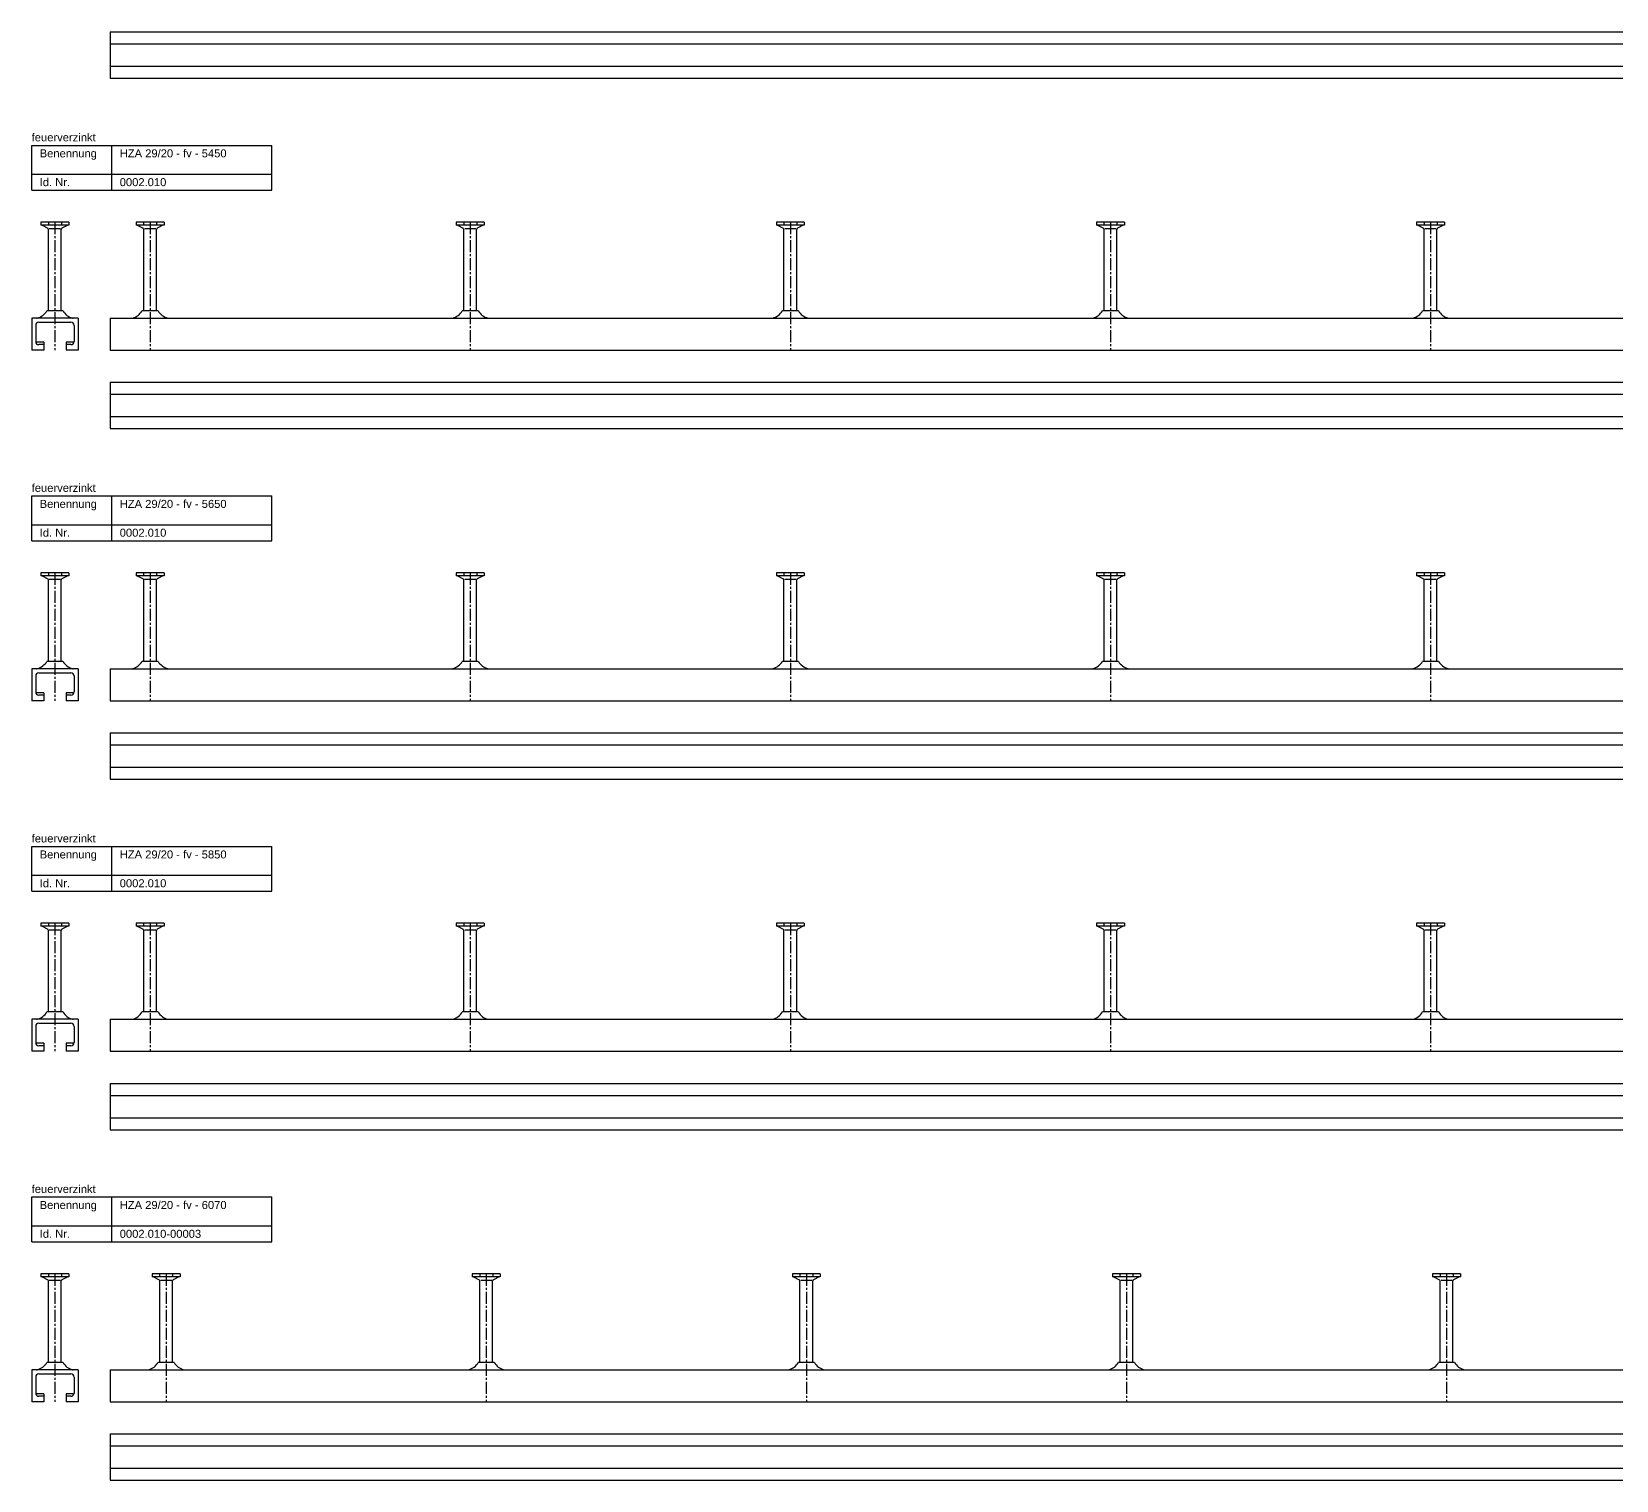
# Model space of a CAD drawing. Header units: millimetres. Extents: x -218 to 5901, y -4888 to 2743.
# Drawn here: x -218 to 772, y -4888 to -3983 of the extents above; entities that cross this region are included whole.
import ezdxf

# ---------------------------------------------------------------- set-up
doc = ezdxf.new("R2010")
doc.units = ezdxf.units.MM
doc.header["$LTSCALE"] = 10
doc.linetypes.add('MITTE2', pattern=[1.125, 0.75, -0.125, 0.125, -0.125])
doc.layers.add('HALFEN', color=2, linetype='CONTINUOUS')
doc.styles.add('ARIAL50', font='arial.ttf', dxfattribs={"height": 5})

msp = doc.modelspace()

# ---------------------------------------------------------------- linework, layer by layer
at = {"layer": 'HALFEN'}
for p, q in [((-168.75, -3982.75), (5081.25, -3982.75)), ((-168.75, -3982.75), (-168.75, -4011.75)), ((-168.75, -3990.25), (5081.25, -3990.25)), ((-168.75, -4004.25), (5081.25, -4004.25)), ((-168.75, -4011.75), (5081.25, -4011.75)), ((-217.75, -4053.75), (-67.75, -4053.75)), ((-217.75, -4081.75), (-217.75, -4053.75)), ((-167.75, -4081.75), (-167.75, -4053.75)), ((-67.75, -4081.75), (-67.75, -4053.75)), ((-217.75, -4071.75), (-67.75, -4071.75)), ((-217.75, -4081.75), (-67.75, -4081.75)), ((-194.52, -4101.75), (-211.98, -4101.75)), ((-211.98, -4101.75), (-211.98, -4103.65)), ((-194.52, -4103.65), (-211.98, -4103.65)), ((-211.25, -4103.65), (-207.68, -4105.53)), ((-207.32, -4101.75), (-207.32, -4103.4)), ((-207.25, -4157.14), (-207.25, -4106.23)), ((-206.73, -4105.75), (-199.77, -4105.75)), ((-199.25, -4157.14), (-199.25, -4106.23)), ((-199.18, -4101.75), (-199.18, -4103.4)), ((-195.25, -4103.65), (-198.82, -4105.53)), ((-194.52, -4101.75), (-194.52, -4103.65)), ((-135.02, -4101.75), (-152.48, -4101.75)), ((-152.48, -4101.75), (-152.48, -4103.65)), ((-135.02, -4103.65), (-152.48, -4103.65)), ((-151.75, -4103.65), (-148.18, -4105.53)), ((-147.82, -4101.75), (-147.82, -4103.4)), ((-147.75, -4157.14), (-147.75, -4106.23)), ((-147.23, -4105.75), (-140.27, -4105.75)), ((-139.75, -4157.14), (-139.75, -4106.23)), ((-139.68, -4101.75), (-139.68, -4103.4)), ((-135.75, -4103.65), (-139.32, -4105.53)), ((-135.02, -4101.75), (-135.02, -4103.65)), ((47.52, -4101.75), (47.52, -4103.65)), ((64.98, -4101.75), (47.52, -4101.75)), ((64.98, -4103.65), (47.52, -4103.65)), ((48.25, -4103.65), (51.82, -4105.53)), ((52.18, -4101.75), (52.18, -4103.4)), ((52.25, -4157.14), (52.25, -4106.23)), ((52.77, -4105.75), (59.73, -4105.75)), ((60.25, -4157.14), (60.25, -4106.23)), ((60.32, -4101.75), (60.32, -4103.4)), ((64.25, -4103.65), (60.68, -4105.53)), ((64.98, -4101.75), (64.98, -4103.65)), ((247.52, -4101.75), (247.52, -4103.65)), ((264.98, -4101.75), (247.52, -4101.75)), ((264.98, -4103.65), (247.52, -4103.65)), ((248.25, -4103.65), (251.82, -4105.53)), ((252.18, -4101.75), (252.18, -4103.4)), ((252.25, -4157.14), (252.25, -4106.23)), ((252.77, -4105.75), (259.73, -4105.75)), ((260.25, -4157.14), (260.25, -4106.23)), ((260.32, -4101.75), (260.32, -4103.4)), ((264.25, -4103.65), (260.68, -4105.53)), ((264.98, -4101.75), (264.98, -4103.65)), ((464.98, -4101.75), (447.52, -4101.75)), ((447.52, -4101.75), (447.52, -4103.65)), ((464.98, -4103.65), (447.52, -4103.65)), ((448.25, -4103.65), (451.82, -4105.53)), ((452.18, -4101.75), (452.18, -4103.4)), ((452.25, -4157.14), (452.25, -4106.23)), ((452.77, -4105.75), (459.73, -4105.75)), ((460.25, -4157.14), (460.25, -4106.23)), ((460.32, -4101.75), (460.32, -4103.4)), ((464.25, -4103.65), (460.68, -4105.53)), ((464.98, -4101.75), (464.98, -4103.65)), ((647.52, -4101.75), (647.52, -4103.65)), ((664.98, -4101.75), (647.52, -4101.75)), ((664.98, -4103.65), (647.52, -4103.65)), ((648.25, -4103.65), (651.82, -4105.53)), ((652.18, -4101.75), (652.18, -4103.4)), ((652.25, -4157.14), (652.25, -4106.23)), ((652.77, -4105.75), (659.73, -4105.75)), ((660.25, -4157.14), (660.25, -4106.23)), ((660.32, -4101.75), (660.32, -4103.4)), ((664.25, -4103.65), (660.68, -4105.53)), ((664.98, -4101.75), (664.98, -4103.65)), ((-198.26, -4157.14), (-208.24, -4157.14)), ((-138.76, -4157.14), (-148.74, -4157.14)), ((61.24, -4157.14), (51.26, -4157.14)), ((261.24, -4157.14), (251.26, -4157.14)), ((461.24, -4157.14), (451.26, -4157.14)), ((661.24, -4157.14), (651.26, -4157.14)), ((-217.75, -4161.75), (-217.75, -4181.75)), ((-188.75, -4161.75), (-217.75, -4161.75)), ((-215.25, -4166.25), (-215.25, -4176.25)), ((-213.25, -4164.25), (-193.25, -4164.25)), ((-191.25, -4166.25), (-191.25, -4176.25)), ((-188.75, -4161.75), (-188.75, -4181.75)), ((-168.75, -4161.75), (5281.25, -4161.75)), ((-168.75, -4161.75), (-168.75, -4181.75)), ((-210.25, -4176.75), (-215.19, -4176.75)), ((-210.25, -4176.75), (-210.25, -4181.75)), ((-196.25, -4176.75), (-196.25, -4181.75)), ((-191.31, -4176.75), (-196.25, -4176.75)), ((-210.25, -4181.75), (-217.75, -4181.75)), ((-210.25, -4178.25), (-213.25, -4178.25)), ((-193.25, -4178.25), (-196.25, -4178.25)), ((-188.75, -4181.75), (-196.25, -4181.75)), ((-168.75, -4181.75), (5281.25, -4181.75)), ((-168.75, -4201.75), (5281.25, -4201.75)), ((-168.75, -4201.75), (-168.75, -4230.75)), ((-168.75, -4209.25), (5281.25, -4209.25)), ((-168.75, -4223.25), (5281.25, -4223.25)), ((-168.75, -4230.75), (5281.25, -4230.75)), ((-217.75, -4272.75), (-67.75, -4272.75)), ((-217.75, -4300.75), (-217.75, -4272.75)), ((-167.75, -4300.75), (-167.75, -4272.75)), ((-67.75, -4300.75), (-67.75, -4272.75)), ((-217.75, -4290.75), (-67.75, -4290.75)), ((-217.75, -4300.75), (-67.75, -4300.75)), ((-194.52, -4320.75), (-211.98, -4320.75)), ((-211.98, -4320.75), (-211.98, -4322.65)), ((-194.52, -4322.65), (-211.98, -4322.65)), ((-211.25, -4322.65), (-207.68, -4324.53)), ((-207.32, -4320.75), (-207.32, -4322.4)), ((-207.25, -4376.14), (-207.25, -4325.23)), ((-206.73, -4324.75), (-199.77, -4324.75)), ((-199.25, -4376.14), (-199.25, -4325.23)), ((-199.18, -4320.75), (-199.18, -4322.4)), ((-195.25, -4322.65), (-198.82, -4324.53)), ((-194.52, -4320.75), (-194.52, -4322.65)), ((-135.02, -4320.75), (-152.48, -4320.75)), ((-152.48, -4320.75), (-152.48, -4322.65)), ((-135.02, -4322.65), (-152.48, -4322.65)), ((-151.75, -4322.65), (-148.18, -4324.53)), ((-147.82, -4320.75), (-147.82, -4322.4)), ((-147.75, -4376.14), (-147.75, -4325.23)), ((-147.23, -4324.75), (-140.27, -4324.75)), ((-139.75, -4376.14), (-139.75, -4325.23)), ((-139.68, -4320.75), (-139.68, -4322.4)), ((-135.75, -4322.65), (-139.32, -4324.53)), ((-135.02, -4320.75), (-135.02, -4322.65)), ((47.52, -4320.75), (47.52, -4322.65)), ((64.98, -4320.75), (47.52, -4320.75)), ((64.98, -4322.65), (47.52, -4322.65)), ((48.25, -4322.65), (51.82, -4324.53)), ((52.18, -4320.75), (52.18, -4322.4)), ((52.25, -4376.14), (52.25, -4325.23)), ((52.77, -4324.75), (59.73, -4324.75)), ((60.25, -4376.14), (60.25, -4325.23)), ((60.32, -4320.75), (60.32, -4322.4)), ((64.25, -4322.65), (60.68, -4324.53)), ((64.98, -4320.75), (64.98, -4322.65)), ((247.52, -4320.75), (247.52, -4322.65)), ((264.98, -4320.75), (247.52, -4320.75)), ((264.98, -4322.65), (247.52, -4322.65)), ((248.25, -4322.65), (251.82, -4324.53)), ((252.18, -4320.75), (252.18, -4322.4)), ((252.25, -4376.14), (252.25, -4325.23)), ((252.77, -4324.75), (259.73, -4324.75)), ((260.25, -4376.14), (260.25, -4325.23)), ((260.32, -4320.75), (260.32, -4322.4)), ((264.25, -4322.65), (260.68, -4324.53)), ((264.98, -4320.75), (264.98, -4322.65)), ((464.98, -4320.75), (447.52, -4320.75)), ((447.52, -4320.75), (447.52, -4322.65)), ((464.98, -4322.65), (447.52, -4322.65)), ((448.25, -4322.65), (451.82, -4324.53)), ((452.18, -4320.75), (452.18, -4322.4)), ((452.25, -4376.14), (452.25, -4325.23)), ((452.77, -4324.75), (459.73, -4324.75)), ((460.25, -4376.14), (460.25, -4325.23)), ((460.32, -4320.75), (460.32, -4322.4)), ((464.25, -4322.65), (460.68, -4324.53)), ((464.98, -4320.75), (464.98, -4322.65)), ((647.52, -4320.75), (647.52, -4322.65)), ((664.98, -4320.75), (647.52, -4320.75)), ((664.98, -4322.65), (647.52, -4322.65)), ((648.25, -4322.65), (651.82, -4324.53)), ((652.18, -4320.75), (652.18, -4322.4)), ((652.25, -4376.14), (652.25, -4325.23)), ((652.77, -4324.75), (659.73, -4324.75)), ((660.25, -4376.14), (660.25, -4325.23)), ((660.32, -4320.75), (660.32, -4322.4)), ((664.25, -4322.65), (660.68, -4324.53)), ((664.98, -4320.75), (664.98, -4322.65)), ((-217.75, -4380.75), (-217.75, -4400.75)), ((-188.75, -4380.75), (-217.75, -4380.75)), ((-215.25, -4385.25), (-215.25, -4395.25)), ((-213.25, -4383.25), (-193.25, -4383.25)), ((-198.26, -4376.14), (-208.24, -4376.14)), ((-191.25, -4385.25), (-191.25, -4395.25)), ((-188.75, -4380.75), (-188.75, -4400.75)), ((-168.75, -4380.75), (5481.25, -4380.75)), ((-168.75, -4380.75), (-168.75, -4400.75)), ((-138.76, -4376.14), (-148.74, -4376.14)), ((61.24, -4376.14), (51.26, -4376.14)), ((261.24, -4376.14), (251.26, -4376.14)), ((461.24, -4376.14), (451.26, -4376.14)), ((661.24, -4376.14), (651.26, -4376.14)), ((-210.25, -4395.75), (-215.19, -4395.75)), ((-210.25, -4395.75), (-210.25, -4400.75)), ((-196.25, -4395.75), (-196.25, -4400.75)), ((-191.31, -4395.75), (-196.25, -4395.75)), ((-210.25, -4400.75), (-217.75, -4400.75)), ((-210.25, -4397.25), (-213.25, -4397.25)), ((-193.25, -4397.25), (-196.25, -4397.25)), ((-188.75, -4400.75), (-196.25, -4400.75)), ((-168.75, -4400.75), (5481.25, -4400.75)), ((-168.75, -4420.75), (5481.25, -4420.75)), ((-168.75, -4420.75), (-168.75, -4449.75)), ((-168.75, -4428.25), (5481.25, -4428.25)), ((-168.75, -4442.25), (5481.25, -4442.25)), ((-168.75, -4449.75), (5481.25, -4449.75)), ((-217.75, -4491.75), (-67.75, -4491.75)), ((-217.75, -4519.75), (-217.75, -4491.75)), ((-167.75, -4519.75), (-167.75, -4491.75)), ((-67.75, -4519.75), (-67.75, -4491.75)), ((-217.75, -4509.75), (-67.75, -4509.75)), ((-217.75, -4519.75), (-67.75, -4519.75)), ((-194.52, -4539.75), (-211.98, -4539.75)), ((-211.98, -4539.75), (-211.98, -4541.65)), ((-194.52, -4541.65), (-211.98, -4541.65)), ((-211.25, -4541.65), (-207.68, -4543.53)), ((-207.32, -4539.75), (-207.32, -4541.4)), ((-207.25, -4595.14), (-207.25, -4544.23)), ((-206.73, -4543.75), (-199.77, -4543.75)), ((-199.25, -4595.14), (-199.25, -4544.23)), ((-199.18, -4539.75), (-199.18, -4541.4)), ((-195.25, -4541.65), (-198.82, -4543.53)), ((-194.52, -4539.75), (-194.52, -4541.65)), ((-135.02, -4539.75), (-152.48, -4539.75)), ((-152.48, -4539.75), (-152.48, -4541.65)), ((-135.02, -4541.65), (-152.48, -4541.65)), ((-151.75, -4541.65), (-148.18, -4543.53)), ((-147.82, -4539.75), (-147.82, -4541.4)), ((-147.75, -4595.14), (-147.75, -4544.23)), ((-147.23, -4543.75), (-140.27, -4543.75)), ((-139.75, -4595.14), (-139.75, -4544.23)), ((-139.68, -4539.75), (-139.68, -4541.4)), ((-135.75, -4541.65), (-139.32, -4543.53)), ((-135.02, -4539.75), (-135.02, -4541.65)), ((47.52, -4539.75), (47.52, -4541.65)), ((64.98, -4539.75), (47.52, -4539.75)), ((64.98, -4541.65), (47.52, -4541.65)), ((48.25, -4541.65), (51.82, -4543.53)), ((52.18, -4539.75), (52.18, -4541.4)), ((52.25, -4595.14), (52.25, -4544.23)), ((52.77, -4543.75), (59.73, -4543.75)), ((60.25, -4595.14), (60.25, -4544.23)), ((60.32, -4539.75), (60.32, -4541.4)), ((64.25, -4541.65), (60.68, -4543.53)), ((64.98, -4539.75), (64.98, -4541.65)), ((247.52, -4539.75), (247.52, -4541.65)), ((264.98, -4539.75), (247.52, -4539.75)), ((264.98, -4541.65), (247.52, -4541.65)), ((248.25, -4541.65), (251.82, -4543.53)), ((252.18, -4539.75), (252.18, -4541.4)), ((252.25, -4595.14), (252.25, -4544.23)), ((252.77, -4543.75), (259.73, -4543.75)), ((260.25, -4595.14), (260.25, -4544.23)), ((260.32, -4539.75), (260.32, -4541.4)), ((264.25, -4541.65), (260.68, -4543.53)), ((264.98, -4539.75), (264.98, -4541.65)), ((464.98, -4539.75), (447.52, -4539.75)), ((447.52, -4539.75), (447.52, -4541.65)), ((464.98, -4541.65), (447.52, -4541.65)), ((448.25, -4541.65), (451.82, -4543.53)), ((452.18, -4539.75), (452.18, -4541.4)), ((452.25, -4595.14), (452.25, -4544.23)), ((452.77, -4543.75), (459.73, -4543.75)), ((460.25, -4595.14), (460.25, -4544.23)), ((460.32, -4539.75), (460.32, -4541.4)), ((464.25, -4541.65), (460.68, -4543.53)), ((464.98, -4539.75), (464.98, -4541.65)), ((647.52, -4539.75), (647.52, -4541.65)), ((664.98, -4539.75), (647.52, -4539.75)), ((664.98, -4541.65), (647.52, -4541.65)), ((648.25, -4541.65), (651.82, -4543.53)), ((652.18, -4539.75), (652.18, -4541.4)), ((652.25, -4595.14), (652.25, -4544.23)), ((652.77, -4543.75), (659.73, -4543.75)), ((660.25, -4595.14), (660.25, -4544.23)), ((660.32, -4539.75), (660.32, -4541.4)), ((664.25, -4541.65), (660.68, -4543.53)), ((664.98, -4539.75), (664.98, -4541.65)), ((-217.75, -4599.75), (-217.75, -4619.75)), ((-188.75, -4599.75), (-217.75, -4599.75)), ((-213.25, -4602.25), (-193.25, -4602.25)), ((-198.26, -4595.14), (-208.24, -4595.14)), ((-188.75, -4599.75), (-188.75, -4619.75)), ((-168.75, -4599.75), (5681.25, -4599.75)), ((-168.75, -4599.75), (-168.75, -4619.75)), ((-138.76, -4595.14), (-148.74, -4595.14)), ((61.24, -4595.14), (51.26, -4595.14)), ((261.24, -4595.14), (251.26, -4595.14)), ((461.24, -4595.14), (451.26, -4595.14)), ((661.24, -4595.14), (651.26, -4595.14)), ((-215.25, -4604.25), (-215.25, -4614.25)), ((-191.25, -4604.25), (-191.25, -4614.25)), ((-210.25, -4619.75), (-217.75, -4619.75)), ((-210.25, -4614.75), (-215.19, -4614.75)), ((-210.25, -4616.25), (-213.25, -4616.25)), ((-210.25, -4614.75), (-210.25, -4619.75)), ((-196.25, -4614.75), (-196.25, -4619.75)), ((-191.31, -4614.75), (-196.25, -4614.75)), ((-193.25, -4616.25), (-196.25, -4616.25)), ((-188.75, -4619.75), (-196.25, -4619.75)), ((-168.75, -4619.75), (5681.25, -4619.75)), ((-168.75, -4639.75), (5681.25, -4639.75)), ((-168.75, -4639.75), (-168.75, -4668.75)), ((-168.75, -4647.25), (5681.25, -4647.25)), ((-168.75, -4661.25), (5681.25, -4661.25)), ((-168.75, -4668.75), (5681.25, -4668.75)), ((-217.75, -4710.75), (-67.75, -4710.75)), ((-217.75, -4738.75), (-217.75, -4710.75)), ((-167.75, -4738.75), (-167.75, -4710.75)), ((-67.75, -4738.75), (-67.75, -4710.75)), ((-217.75, -4728.75), (-67.75, -4728.75)), ((-217.75, -4738.75), (-67.75, -4738.75)), ((-194.52, -4758.75), (-211.98, -4758.75)), ((-211.98, -4758.75), (-211.98, -4760.65)), ((-194.52, -4760.65), (-211.98, -4760.65)), ((-211.25, -4760.65), (-207.68, -4762.53)), ((-207.32, -4758.75), (-207.32, -4760.4)), ((-199.18, -4758.75), (-199.18, -4760.4)), ((-195.25, -4760.65), (-198.82, -4762.53)), ((-194.52, -4758.75), (-194.52, -4760.65)), ((-125.02, -4758.75), (-142.48, -4758.75)), ((-142.48, -4758.75), (-142.48, -4760.65)), ((-125.02, -4760.65), (-142.48, -4760.65)), ((-141.75, -4760.65), (-138.18, -4762.53)), ((-137.82, -4758.75), (-137.82, -4760.4)), ((-129.68, -4758.75), (-129.68, -4760.4)), ((-125.75, -4760.65), (-129.32, -4762.53)), ((-125.02, -4758.75), (-125.02, -4760.65)), ((57.52, -4758.75), (57.52, -4760.65)), ((74.98, -4758.75), (57.52, -4758.75)), ((74.98, -4760.65), (57.52, -4760.65)), ((58.25, -4760.65), (61.82, -4762.53)), ((62.18, -4758.75), (62.18, -4760.4)), ((70.32, -4758.75), (70.32, -4760.4)), ((74.25, -4760.65), (70.68, -4762.53)), ((74.98, -4758.75), (74.98, -4760.65)), ((257.52, -4758.75), (257.52, -4760.65)), ((274.98, -4758.75), (257.52, -4758.75)), ((274.98, -4760.65), (257.52, -4760.65)), ((258.25, -4760.65), (261.82, -4762.53)), ((262.18, -4758.75), (262.18, -4760.4)), ((270.32, -4758.75), (270.32, -4760.4)), ((274.25, -4760.65), (270.68, -4762.53)), ((274.98, -4758.75), (274.98, -4760.65)), ((457.52, -4758.75), (457.52, -4760.65)), ((474.98, -4758.75), (457.52, -4758.75)), ((474.98, -4760.65), (457.52, -4760.65)), ((458.25, -4760.65), (461.82, -4762.53)), ((462.18, -4758.75), (462.18, -4760.4)), ((470.32, -4758.75), (470.32, -4760.4)), ((474.25, -4760.65), (470.68, -4762.53)), ((474.98, -4758.75), (474.98, -4760.65)), ((657.52, -4758.75), (657.52, -4760.65)), ((674.98, -4758.75), (657.52, -4758.75)), ((674.98, -4760.65), (657.52, -4760.65)), ((658.25, -4760.65), (661.82, -4762.53)), ((662.18, -4758.75), (662.18, -4760.4)), ((670.32, -4758.75), (670.32, -4760.4)), ((674.25, -4760.65), (670.68, -4762.53)), ((674.98, -4758.75), (674.98, -4760.65)), ((-207.25, -4814.14), (-207.25, -4763.23)), ((-206.73, -4762.75), (-199.77, -4762.75)), ((-199.25, -4814.14), (-199.25, -4763.23)), ((-137.75, -4814.14), (-137.75, -4763.23)), ((-137.23, -4762.75), (-130.27, -4762.75)), ((-129.75, -4814.14), (-129.75, -4763.23)), ((62.25, -4814.14), (62.25, -4763.23)), ((62.77, -4762.75), (69.73, -4762.75)), ((70.25, -4814.14), (70.25, -4763.23)), ((262.25, -4814.14), (262.25, -4763.23)), ((262.77, -4762.75), (269.73, -4762.75)), ((270.25, -4814.14), (270.25, -4763.23)), ((462.25, -4814.14), (462.25, -4763.23)), ((462.77, -4762.75), (469.73, -4762.75)), ((470.25, -4814.14), (470.25, -4763.23)), ((662.25, -4814.14), (662.25, -4763.23)), ((662.77, -4762.75), (669.73, -4762.75)), ((670.25, -4814.14), (670.25, -4763.23)), ((-188.75, -4818.75), (-217.75, -4818.75)), ((-217.75, -4818.75), (-217.75, -4838.75)), ((-213.25, -4821.25), (-193.25, -4821.25)), ((-198.26, -4814.14), (-208.24, -4814.14)), ((-188.75, -4818.75), (-188.75, -4838.75)), ((-168.75, -4818.75), (5901.25, -4818.75)), ((-168.75, -4818.75), (-168.75, -4838.75)), ((-128.76, -4814.14), (-138.74, -4814.14)), ((71.24, -4814.14), (61.26, -4814.14)), ((271.24, -4814.14), (261.26, -4814.14)), ((471.24, -4814.14), (461.26, -4814.14)), ((671.24, -4814.14), (661.26, -4814.14)), ((-215.25, -4823.25), (-215.25, -4833.25)), ((-191.25, -4823.25), (-191.25, -4833.25)), ((-210.25, -4838.75), (-217.75, -4838.75)), ((-210.25, -4833.75), (-215.19, -4833.75)), ((-210.25, -4835.25), (-213.25, -4835.25)), ((-210.25, -4833.75), (-210.25, -4838.75)), ((-196.25, -4833.75), (-196.25, -4838.75)), ((-191.31, -4833.75), (-196.25, -4833.75)), ((-193.25, -4835.25), (-196.25, -4835.25)), ((-188.75, -4838.75), (-196.25, -4838.75)), ((-168.75, -4838.75), (5901.25, -4838.75)), ((-168.75, -4858.75), (5901.25, -4858.75)), ((-168.75, -4858.75), (-168.75, -4887.75)), ((-168.75, -4866.25), (5901.25, -4866.25)), ((-168.75, -4880.25), (5901.25, -4880.25)), ((-168.75, -4887.75), (5901.25, -4887.75))]:
    msp.add_line(p, q, dxfattribs=at)
at = {"layer": 'HALFEN', "color": 1, "linetype": 'MITTE2'}
for p, q in [((-203.25, -4101.75), (-203.25, -4181.75)), ((-143.75, -4101.75), (-143.75, -4181.75)), ((56.25, -4101.75), (56.25, -4181.75)), ((256.25, -4101.75), (256.25, -4181.75)), ((456.25, -4101.75), (456.25, -4181.75)), ((656.25, -4101.75), (656.25, -4181.75)), ((-203.25, -4320.75), (-203.25, -4400.75)), ((-143.75, -4320.75), (-143.75, -4400.75)), ((56.25, -4320.75), (56.25, -4400.75)), ((256.25, -4320.75), (256.25, -4400.75)), ((456.25, -4320.75), (456.25, -4400.75)), ((656.25, -4320.75), (656.25, -4400.75)), ((-203.25, -4539.75), (-203.25, -4619.75)), ((-143.75, -4539.75), (-143.75, -4619.75)), ((56.25, -4539.75), (56.25, -4619.75)), ((256.25, -4539.75), (256.25, -4619.75)), ((456.25, -4539.75), (456.25, -4619.75)), ((656.25, -4539.75), (656.25, -4619.75)), ((-203.25, -4758.75), (-203.25, -4838.75)), ((-133.75, -4758.75), (-133.75, -4838.75)), ((66.25, -4758.75), (66.25, -4838.75)), ((266.25, -4758.75), (266.25, -4838.75)), ((466.25, -4758.75), (466.25, -4838.75)), ((666.25, -4758.75), (666.25, -4838.75))]:
    msp.add_line(p, q, dxfattribs=at)
at = {"layer": 'HALFEN'}
for centre, radius, start, end in [((-208.05, -4106.23), 0.8, 0, 62.30053), ((-198.45, -4106.23), 0.8, 117.69947, 180), ((-148.55, -4106.23), 0.8, 0, 62.30053), ((-138.95, -4106.23), 0.8, 117.69947, 180), ((51.45, -4106.23), 0.8, 0, 62.30053), ((61.05, -4106.23), 0.8, 117.69947, 180), ((251.45, -4106.23), 0.8, 0, 62.30053), ((261.05, -4106.23), 0.8, 117.69947, 180), ((451.45, -4106.23), 0.8, 0, 62.30053), ((461.05, -4106.23), 0.8, 117.69947, 180), ((651.45, -4106.23), 0.8, 0, 62.30053), ((661.05, -4106.23), 0.8, 117.69947, 180), ((-216.84, -4152.03), 10, 285.11432, 329.26791), ((-189.66, -4152.03), 10, 210.73209, 254.88568), ((-157.34, -4152.03), 10, 285.11432, 329.26791), ((-130.16, -4152.03), 10, 210.73209, 254.88568), ((42.66, -4152.03), 10, 285.11432, 329.26791), ((69.84, -4152.03), 10, 210.73209, 254.88568), ((242.66, -4152.03), 10, 285.11432, 329.26791), ((269.84, -4152.03), 10, 210.73209, 254.88568), ((442.66, -4152.03), 10, 285.11432, 329.26791), ((469.84, -4152.03), 10, 210.73209, 254.88568), ((642.66, -4152.03), 10, 285.11432, 329.26791), ((669.84, -4152.03), 10, 210.73209, 254.88568), ((-213.25, -4166.25), 2, 90, 180), ((-214.75, -4159.75), 2, 270, 285.11432), ((-193.25, -4166.25), 2, 0, 90), ((-191.75, -4159.75), 2, 254.88568, 270), ((-213.25, -4176.25), 2, 180, 270), ((-193.25, -4176.25), 2, 270, 0), ((-208.05, -4325.23), 0.8, 0, 62.30053), ((-198.45, -4325.23), 0.8, 117.69947, 180), ((-148.55, -4325.23), 0.8, 0, 62.30053), ((-138.95, -4325.23), 0.8, 117.69947, 180), ((51.45, -4325.23), 0.8, 0, 62.30053), ((61.05, -4325.23), 0.8, 117.69947, 180), ((251.45, -4325.23), 0.8, 0, 62.30053), ((261.05, -4325.23), 0.8, 117.69947, 180), ((451.45, -4325.23), 0.8, 0, 62.30053), ((461.05, -4325.23), 0.8, 117.69947, 180), ((651.45, -4325.23), 0.8, 0, 62.30053), ((661.05, -4325.23), 0.8, 117.69947, 180), ((-213.25, -4385.25), 2, 90, 180), ((-214.75, -4378.75), 2, 270, 285.11432), ((-216.84, -4371.03), 10, 285.11432, 329.26791), ((-189.66, -4371.03), 10, 210.73209, 254.88568), ((-193.25, -4385.25), 2, 0, 90), ((-191.75, -4378.75), 2, 254.88568, 270), ((-157.34, -4371.03), 10, 285.11432, 329.26791), ((-130.16, -4371.03), 10, 210.73209, 254.88568), ((42.66, -4371.03), 10, 285.11432, 329.26791), ((69.84, -4371.03), 10, 210.73209, 254.88568), ((242.66, -4371.03), 10, 285.11432, 329.26791), ((269.84, -4371.03), 10, 210.73209, 254.88568), ((442.66, -4371.03), 10, 285.11432, 329.26791), ((469.84, -4371.03), 10, 210.73209, 254.88568), ((642.66, -4371.03), 10, 285.11432, 329.26791), ((669.84, -4371.03), 10, 210.73209, 254.88568), ((-213.25, -4395.25), 2, 180, 270), ((-193.25, -4395.25), 2, 270, 0), ((-208.05, -4544.23), 0.8, 0, 62.30053), ((-198.45, -4544.23), 0.8, 117.69947, 180), ((-148.55, -4544.23), 0.8, 0, 62.30053), ((-138.95, -4544.23), 0.8, 117.69947, 180), ((51.45, -4544.23), 0.8, 0, 62.30053), ((61.05, -4544.23), 0.8, 117.69947, 180), ((251.45, -4544.23), 0.8, 0, 62.30053), ((261.05, -4544.23), 0.8, 117.69947, 180), ((451.45, -4544.23), 0.8, 0, 62.30053), ((461.05, -4544.23), 0.8, 117.69947, 180), ((651.45, -4544.23), 0.8, 0, 62.30053), ((661.05, -4544.23), 0.8, 117.69947, 180), ((-213.25, -4604.25), 2, 90, 180), ((-214.75, -4597.75), 2, 270, 285.11432), ((-216.84, -4590.03), 10, 285.11432, 329.26791), ((-189.66, -4590.03), 10, 210.73209, 254.88568), ((-193.25, -4604.25), 2, 0, 90), ((-191.75, -4597.75), 2, 254.88568, 270), ((-157.34, -4590.03), 10, 285.11432, 329.26791), ((-130.16, -4590.03), 10, 210.73209, 254.88568), ((42.66, -4590.03), 10, 285.11432, 329.26791), ((69.84, -4590.03), 10, 210.73209, 254.88568), ((242.66, -4590.03), 10, 285.11432, 329.26791), ((269.84, -4590.03), 10, 210.73209, 254.88568), ((442.66, -4590.03), 10, 285.11432, 329.26791), ((469.84, -4590.03), 10, 210.73209, 254.88568), ((642.66, -4590.03), 10, 285.11432, 329.26791), ((669.84, -4590.03), 10, 210.73209, 254.88568), ((-213.25, -4614.25), 2, 180, 270), ((-193.25, -4614.25), 2, 270, 0), ((-208.05, -4763.23), 0.8, 0, 62.30053), ((-198.45, -4763.23), 0.8, 117.69947, 180), ((-138.55, -4763.23), 0.8, 0, 62.30053), ((-128.95, -4763.23), 0.8, 117.69947, 180), ((61.45, -4763.23), 0.8, 0, 62.30053), ((71.05, -4763.23), 0.8, 117.69947, 180), ((261.45, -4763.23), 0.8, 0, 62.30053), ((271.05, -4763.23), 0.8, 117.69947, 180), ((461.45, -4763.23), 0.8, 0, 62.30053), ((471.05, -4763.23), 0.8, 117.69947, 180), ((661.45, -4763.23), 0.8, 0, 62.30053), ((671.05, -4763.23), 0.8, 117.69947, 180), ((-213.25, -4823.25), 2, 90, 180), ((-214.75, -4816.75), 2, 270, 285.11432), ((-216.84, -4809.03), 10, 285.11432, 329.26791), ((-189.66, -4809.03), 10, 210.73209, 254.88568), ((-193.25, -4823.25), 2, 0, 90), ((-191.75, -4816.75), 2, 254.88568, 270), ((-147.34, -4809.03), 10, 285.11432, 329.26791), ((-120.16, -4809.03), 10, 210.73209, 254.88568), ((52.66, -4809.03), 10, 285.11432, 329.26791), ((79.84, -4809.03), 10, 210.73209, 254.88568), ((252.66, -4809.03), 10, 285.11432, 329.26791), ((279.84, -4809.03), 10, 210.73209, 254.88568), ((452.66, -4809.03), 10, 285.11432, 329.26791), ((479.84, -4809.03), 10, 210.73209, 254.88568), ((652.66, -4809.03), 10, 285.11432, 329.26791), ((679.84, -4809.03), 10, 210.73209, 254.88568), ((-213.25, -4833.25), 2, 180, 270), ((-193.25, -4833.25), 2, 270, 0)]:
    msp.add_arc(centre, radius, start, end, dxfattribs=at)

# ---------------------------------------------------------------- texts
at = {"layer": 'HALFEN', "style": 'ARIAL50'}
for s, p in [('feuerverzinkt', (-217.75, -4051.25)), ('Benennung', (-212.75, -4061.25)), ('HZA 29/20 - fv - 5450', (-162.75, -4061.25)), ('Id. Nr.', (-212.75, -4079.25)), ('0002.010', (-162.75, -4079.25)), ('feuerverzinkt', (-217.75, -4270.25)), ('Benennung', (-212.75, -4280.25)), ('HZA 29/20 - fv - 5650', (-162.75, -4280.25)), ('Id. Nr.', (-212.75, -4298.25)), ('0002.010', (-162.75, -4298.25)), ('feuerverzinkt', (-217.75, -4489.25)), ('Benennung', (-212.75, -4499.25)), ('HZA 29/20 - fv - 5850', (-162.75, -4499.25)), ('Id. Nr.', (-212.75, -4517.25)), ('0002.010', (-162.75, -4517.25)), ('feuerverzinkt', (-217.75, -4708.25)), ('Benennung', (-212.75, -4718.25)), ('HZA 29/20 - fv - 6070', (-162.75, -4718.25)), ('Id. Nr.', (-212.75, -4736.25)), ('0002.010-00003', (-162.75, -4736.25))]:
    msp.add_text(s, height=5, dxfattribs=at).set_placement(p)

doc.saveas('drawing.dxf')
